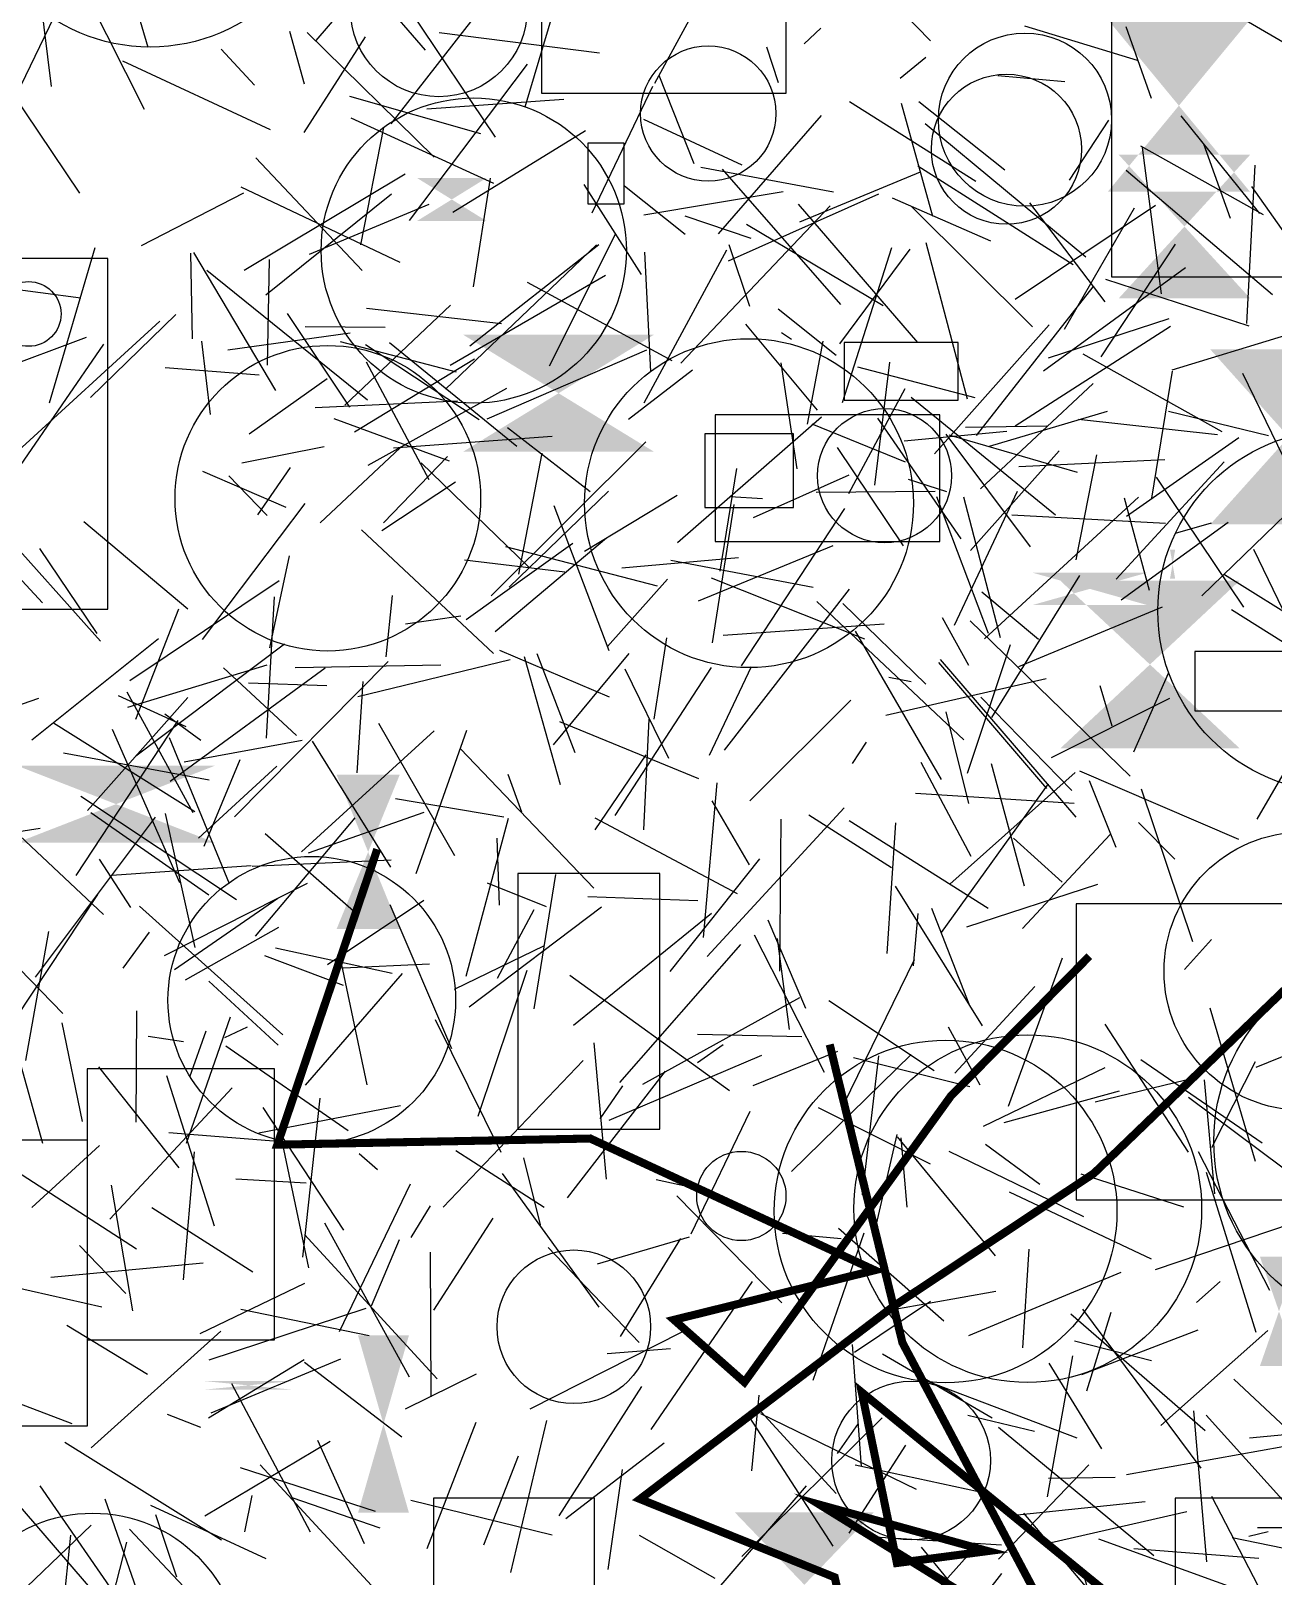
# Model space of a CAD drawing. Extents: x 39652501 to 39653363, y 39457785 to 39458687.
# Drawn here: x 39652665.5 to 39652742.4, y 39458068 to 39458163.8 of the extents above; entities that cross this region are included whole.
import ezdxf

# ---------------------------------------------------------------- set-up
doc = ezdxf.new("R2010")
doc.units = 0
doc.layers.get('0').update_dxf_attribs({"linetype": 'CONTINUOUS'})

msp = doc.modelspace()

# ---------------------------------------------------------------- linework, layer by layer
for p, q in [((39652689.9078, 39458162.5842), (39652682.1575, 39458171.5688)), ((39652721.2037, 39458163.1686), (39652713.6393, 39458170.9255)), ((39652665.5121, 39458169.9042), (39652666.7145, 39458160.3326)), ((39652683.1383, 39458163.1973), (39652687.6542, 39458168.4795)), ((39652698.8001, 39458168.2686), (39652696.0611, 39458159.0557)), ((39652668.266, 39458167.296), (39652672.4658, 39458158.9418)), ((39652671.3237, 39458167.4444), (39652672.7062, 39458162.775)), ((39652704.1134, 39458160.5418), (39652707.883, 39458167.4353)), ((39652743.2895, 39458162.9346), (39652736.6257, 39458166.8419)), ((39652662.7596, 39458156.1149), (39652667.5756, 39458166.0698)), ((39652694.4453, 39458166.5887), (39652687.7588, 39458158.0265)), ((39652688.9927, 39458164.9698), (39652694.2228, 39458157.1908)), ((39652681.4859, 39458163.7701), (39652682.3984, 39458160.5006)), ((39652713.3734, 39458162.9756), (39652714.4206, 39458163.9537)), ((39652727.0234, 39458164.1091), (39652734.0071, 39458161.9713)), ((39652733.3094, 39458164.0647), (39652734.8925, 39458159.6225)), ((39652682.389, 39458157.4784), (39652686.1825, 39458163.4178)), ((39652690.4489, 39458155.9613), (39652682.5721, 39458163.6817)), ((39652700.701, 39458162.4058), (39652690.7636, 39458163.6741)), ((39652711.0367, 39458162.8002), (39652711.7743, 39458160.5821)), ((39652680.3036, 39458157.6631), (39652671.1529, 39458161.9001)), ((39652677.2449, 39458162.6589), (39652679.3083, 39458160.4241)), ((39652719.3196, 39458160.858), (39652720.9283, 39458162.167)), ((39652663.3296, 39458161.3469), (39652668.4642, 39458153.722)), ((39652696.2111, 39458161.7157), (39652688.8869, 39458152.0358)), ((39652704.3705, 39458161.0407), (39652706.5333, 39458155.5668)), ((39652729.5352, 39458160.6368), (39652725.3784, 39458160.9896)), ((39652700.2333, 39458152.5045), (39652703.9951, 39458160.3521)), ((39652685.1953, 39458159.747), (39652693.3186, 39458157.4308)), ((39652698.4757, 39458159.5375), (39652689.9868, 39458158.9294)), ((39652716.1778, 39458159.4106), (39652724.0162, 39458154.4623)), ((39652719.3927, 39458159.3076), (39652721.3352, 39458152.3048)), ((39652725.8041, 39458155.1486), (39652720.4746, 39458159.3965)), ((39652694.1458, 39458154.3248), (39652685.3085, 39458158.3802)), ((39652703.4107, 39458158.321), (39652709.5063, 39458155.4829)), ((39652714.4226, 39458158.5437), (39652708.0439, 39458151.2138)), ((39652730.8323, 39458149.7666), (39652720.8774, 39458158.0173)), ((39652732.2425, 39458158.2511), (39652729.8036, 39458154.5399)), ((39652736.7281, 39458158.5271), (39652741.5912, 39458152.4658)), ((39652685.8994, 39458150.531), (39652687.3328, 39458157.7969)), ((39652691.6096, 39458152.557), (39652699.8339, 39458157.6192)), ((39652741.8447, 39458152.3778), (39652734.2424, 39458156.6369)), ((39652734.3163, 39458156.5488), (39652735.5099, 39458147.4857)), ((39652739.7939, 39458152.1545), (39652738.1573, 39458156.7678)), ((39652685.9792, 39458148.9356), (39652679.4028, 39458155.9223)), ((39652706.9783, 39458155.3325), (39652715.1891, 39458153.8163)), ((39652715.6463, 39458146.8353), (39652708.3085, 39458155.215)), ((39652720.426, 39458155.4244), (39652730.0588, 39458149.3142)), ((39652733.3431, 39458155.1591), (39652742.4133, 39458147.4432)), ((39652740.8215, 39458145.6522), (39652741.3348, 39458155.466)), ((39652678.6608, 39458148.9591), (39652688.6546, 39458154.9214)), ((39652693.9233, 39458154.658), (39652692.859, 39458147.9142)), ((39652699.7306, 39458154.2645), (39652703.2741, 39458148.6779)), ((39652702.2375, 39458154.1905), (39652706.0103, 39458151.1792)), ((39652720.5644, 39458155.0323), (39652713.0928, 39458151.9256)), ((39652678.6358, 39458153.7322), (39652672.2869, 39458150.4582)), ((39652688.3467, 39458149.4373), (39652678.4755, 39458154.1021)), ((39652680.0195, 39458147.4225), (39652687.8003, 39458153.6831)), ((39652712.0772, 39458153.8196), (39652703.4504, 39458152.3669)), ((39652717.9936, 39458153.6725), (39652708.6738, 39458149.5158)), ((39652724.9376, 39458150.7437), (39652718.8435, 39458153.4134)), ((39652741.1017, 39458154.1468), (39652747.6567, 39458144.8088)), ((39652690.1202, 39458153.017), (39652682.6902, 39458149.9271)), ((39652705.7431, 39458143.2003), (39652714.9879, 39458152.9403)), ((39652705.981, 39458152.3315), (39652710.0728, 39458150.9366)), ((39652713.0033, 39458153.0433), (39652720.3935, 39458144.4618)), ((39652720.004, 39458152.9251), (39652727.5246, 39458145.4419)), ((39652735.1468, 39458152.956), (39652726.4581, 39458147.1371)), ((39652727.3407, 39458153.1341), (39652732.0028, 39458146.9857)), ((39652729.5116, 39458145.2919), (39652733.8542, 39458152.8223)), ((39652718.2767, 39458146.7344), (39652709.8086, 39458151.7871)), ((39652669.4133, 39458150.3396), (39652666.5823, 39458140.7188)), ((39652700.5034, 39458150.525), (39652691.144, 39458141.5703)), ((39652692.653, 39458144.2658), (39652700.6548, 39458150.5512)), ((39652701.656, 39458151.1614), (39652697.5673, 39458143.0054)), ((39652708.7177, 39458150.5473), (39652709.9801, 39458146.7299)), ((39652715.7626, 39458140.7442), (39652718.8131, 39458150.3589)), ((39652720.9119, 39458150.6762), (39652723.4816, 39458140.9771)), ((39652731.7868, 39458143.5746), (39652736.3916, 39458150.5608)), ((39652675.3436, 39458150.0109), (39652675.4465, 39458144.6982)), ((39652675.5382, 39458150.0409), (39652680.6145, 39458141.5033)), ((39652680.2223, 39458149.6125), (39652680.0883, 39458143.0748)), ((39652708.5572, 39458150.2011), (39652703.4417, 39458140.7183)), ((39652703.4799, 39458150.0638), (39652703.8574, 39458142.6792)), ((39652719.9271, 39458150.2492), (39652715.5743, 39458144.3963)), ((39652686.3199, 39458140.904), (39652676.3597, 39458148.9357)), ((39652691.4385, 39458143.0687), (39652701.064, 39458148.6448)), ((39652737.0112, 39458149.1086), (39652728.2135, 39458142.7034)), ((39652668.5529, 39458147.2218), (39652663.5558, 39458147.8852)), ((39652705.1904, 39458143.345), (39652696.2248, 39458148.1881)), ((39652724.059, 39458138.7123), (39652731.293, 39458147.9192)), ((39652740.9522, 39458145.4886), (39652732.0763, 39458148.3795)), ((39652684.9189, 39458140.5968), (39652691.4643, 39458146.7938)), ((39652694.6264, 39458145.6256), (39652686.2437, 39458146.5701)), ((39652711.7581, 39458146.5592), (39652715.3511, 39458143.6799)), ((39652664.4153, 39458137.5372), (39652673.4465, 39458145.7986)), ((39652669.1436, 39458141.0658), (39652674.4415, 39458146.2041)), ((39652685.2184, 39458140.4591), (39652681.3516, 39458146.2718)), ((39652714.2131, 39458140.2764), (39652709.7611, 39458145.6157)), ((39652721.4545, 39458137.5771), (39652728.559, 39458145.571)), ((39652728.5143, 39458143.531), (39652735.9942, 39458145.9594)), ((39652661.0808, 39458141.8935), (39652668.9069, 39458144.7931)), ((39652685.2462, 39458145.0566), (39652677.6582, 39458144.0001)), ((39652682.4519, 39458145.4539), (39652687.4164, 39458145.431)), ((39652712.5862, 39458144.6655), (39652711.9818, 39458145.0728)), ((39652726.452, 39458139.3097), (39652736.0733, 39458145.4847)), ((39652743.202, 39458144.9158), (39652736.1623, 39458142.7493)), ((39652669.9511, 39458144.3592), (39652664.7936, 39458136.8462)), ((39652676.028, 39458144.5584), (39652676.5554, 39458140.0067)), ((39652691.8369, 39458142.6246), (39652684.6369, 39458144.518)), ((39652693.2355, 39458139.6703), (39652686.1895, 39458144.3341)), ((39652687.6844, 39458144.4667), (39652695.5641, 39458138.0423)), ((39652693.7416, 39458139.7481), (39652703.6265, 39458144.0274)), ((39652714.5283, 39458144.5506), (39652713.5733, 39458139.4117)), ((39652739.2917, 39458138.9407), (39652730.6754, 39458143.7467)), ((39652679.6105, 39458142.4449), (39652673.7648, 39458142.8975)), ((39652685.512, 39458138.9425), (39652692.949, 39458143.4554)), ((39652686.2296, 39458143.2785), (39652690.1086, 39458135.982)), ((39652706.4597, 39458142.7593), (39652702.4927, 39458139.6894)), ((39652712.9399, 39458136.6358), (39652711.9498, 39458143.2065)), ((39652723.9754, 39458141.042), (39652716.7049, 39458142.9533)), ((39652718.665, 39458143.2573), (39652717.7463, 39458135.6367)), ((39652734.9301, 39458134.8254), (39652736.1975, 39458142.6961)), ((39652678.9737, 39458138.8103), (39652683.8173, 39458142.2402)), ((39652731.2889, 39458141.9364), (39652724.3056, 39458135.4036)), ((39652744.8779, 39458133.6444), (39652740.5601, 39458142.5422)), ((39652683.069, 39458140.4502), (39652691.8956, 39458140.8625)), ((39652694.9331, 39458141.6307), (39652686.3398, 39458136.8404)), ((39652716.1427, 39458135.1071), (39652719.6309, 39458141.622)), ((39652728.955, 39458133.7692), (39652720.01, 39458141.0613)), ((39652714.449, 39458139.8534), (39652705.5366, 39458132.0571)), ((39652717.9234, 39458139.7903), (39652723.0797, 39458132.3065)), ((39652724.8741, 39458138.0567), (39652732.1688, 39458140.2086)), ((39652735.9538, 39458140.219), (39652742.1636, 39458138.7053)), ((39652684.222, 39458139.7547), (39652691.3774, 39458137.1359)), ((39652700.1161, 39458135.216), (39652694.9913, 39458139.1784)), ((39652713.8603, 39458139.4413), (39652719.6284, 39458137.0743)), ((39652725.9473, 39458138.9566), (39652719.5807, 39458138.3565)), ((39652728.4196, 39458139.2907), (39652723.3725, 39458139.2092)), ((39652738.9874, 39458138.7561), (39652730.3843, 39458139.7012)), ((39652683.6338, 39458138.0108), (39652678.5277, 39458136.9912)), ((39652683.3728, 39458133.2856), (39652688.3341, 39458137.9519)), ((39652687.9329, 39458137.9366), (39652697.7545, 39458138.6649)), ((39652693.981, 39458128.7612), (39652703.5549, 39458138.3197)), ((39652719.5364, 39458131.8622), (39652715.4494, 39458137.9684)), ((39652722.1495, 39458138.7862), (39652727.3869, 39458131.8087)), ((39652730.3243, 39458136.4141), (39652722.3621, 39458138.7186)), ((39652733.345, 39458133.709), (39652740.3152, 39458138.5773)), ((39652687.3013, 39458133.2923), (39652691.2695, 39458137.4132)), ((39652689.6391, 39458137.0046), (39652696.3142, 39458130.5455)), ((39652697.1295, 39458137.6047), (39652695.6678, 39458130.1131)), ((39652729.1809, 39458137.7541), (39652723.6881, 39458131.5801)), ((39652735.7293, 39458137.1989), (39652726.6861, 39458136.7685)), ((39652731.4874, 39458137.5115), (39652730.2228, 39458130.9987)), ((39652739.4118, 39458137.0759), (39652732.7233, 39458129.7984)), ((39652681.2638, 39458134.2475), (39652676.1123, 39458136.4856)), ((39652680.1041, 39458133.7478), (39652677.7112, 39458136.2078)), ((39652681.5171, 39458136.7209), (39652679.5008, 39458133.7935)), ((39652709.18, 39458136.655), (39652708.1602, 39458130.3096)), ((39652716.1562, 39458136.2575), (39652710.2132, 39458133.6142)), ((39652719.8199, 39458135.9938), (39652722.2057, 39458135.2462)), ((39652740.6278, 39458128.0764), (39652735.208, 39458136.1354)), ((39652738.0137, 39458128.777), (39652746.1787, 39458136.6859)), ((39652669.7617, 39458125.9573), (39652661.4997, 39458135.2112)), ((39652687.2129, 39458132.8194), (39652691.7648, 39458135.8461)), ((39652695.095, 39458129.2998), (39652701.2594, 39458135.2489)), ((39652721.4992, 39458135.2414), (39652714.1135, 39458135.176)), ((39652726.5707, 39458135.24), (39652722.6643, 39458126.9375)), ((39652666.1647, 39458128.3441), (39652660.3349, 39458134.6348)), ((39652676.0924, 39458126.0576), (39652682.4522, 39458134.5009)), ((39652697.8543, 39458134.3631), (39652701.2673, 39458125.3815)), ((39652705.5134, 39458134.9891), (39652699.7665, 39458131.5136)), ((39652707.704, 39458125.8638), (39652709.0358, 39458134.4414)), ((39652710.8002, 39458134.7912), (39652708.7891, 39458134.8984)), ((39652709.4842, 39458124.4379), (39652715.8883, 39458134.1868)), ((39652721.5852, 39458134.9331), (39652724.788, 39458126.4509)), ((39652725.5402, 39458126.1708), (39652723.2664, 39458134.8902)), ((39652724.5535, 39458126.111), (39652734.1001, 39458134.8891)), ((39652733.2027, 39458134.8355), (39652734.763, 39458129.1255)), ((39652668.7293, 39458133.3774), (39652675.1747, 39458127.9624)), ((39652735.776, 39458133.2559), (39652726.2433, 39458133.7768)), ((39652733.0345, 39458128.5169), (39652739.6506, 39458133.3319)), ((39652736.383, 39458132.6602), (39652738.6251, 39458133.2857)), ((39652694.1295, 39458125.2013), (39652685.9427, 39458132.8706)), ((39652701.1181, 39458132.3385), (39652694.23, 39458126.5414)), ((39652665.9783, 39458131.7144), (39652669.543, 39458126.4331)), ((39652680.2574, 39458125.5495), (39652681.4777, 39458131.2588)), ((39652699.0419, 39458132.0193), (39652692.4373, 39458127.2867)), ((39652694.874, 39458131.8381), (39652704.2668, 39458129.3816)), ((39652715.1531, 39458131.8775), (39652706.8071, 39458128.4401)), ((39652741.2194, 39458131.6582), (39652744.7736, 39458124.2991)), ((39652698.5512, 39458130.2444), (39652692.329, 39458130.9722)), ((39652702.0693, 39458130.5096), (39652709.3097, 39458131.15)), ((39652705.1058, 39458130.9763), (39652713.9315, 39458129.31)), ((39652671.5861, 39458123.5277), (39652680.8483, 39458129.7232)), ((39652704.9107, 39458129.798), (39652701.1924, 39458125.633)), ((39652707.605, 39458129.8906), (39652717.119, 39458126.0967)), ((39652725.0077, 39458121.2202), (39652730.467, 39458130.0338)), ((39652746.7321, 39458125.5238), (39652739.4239, 39458130.0681)), ((39652680.5395, 39458128.7162), (39652680.0335, 39458119.9545)), ((39652687.8444, 39458128.7825), (39652687.4558, 39458124.98)), ((39652716.1672, 39458129.1856), (39652708.4275, 39458119.2133)), ((39652714.1583, 39458128.4175), (39652723.2647, 39458119.8356)), ((39652715.7823, 39458128.2997), (39652720.9243, 39458123.2986)), ((39652724.3824, 39458129.0244), (39652727.8932, 39458126.083)), ((39652674.602, 39458127.9414), (39652671.9353, 39458121.1155)), ((39652688.6653, 39458127.0255), (39652692.1087, 39458127.5302)), ((39652723.5817, 39458124.4459), (39652721.9477, 39458127.4118)), ((39652735.5563, 39458128.0777), (39652726.6572, 39458124.3738)), ((39652739.8689, 39458127.9138), (39652749.2099, 39458122.0229)), ((39652708.351, 39458126.3307), (39652718.337, 39458127.0383)), ((39652716.5445, 39458126.5795), (39652721.8694, 39458117.3797)), ((39652723.6581, 39458127.2136), (39652733.5833, 39458117.6024)), ((39652673.3519, 39458126.0957), (39652665.5142, 39458119.8335)), ((39652681.1653, 39458125.7809), (39652671.9473, 39458118.8276)), ((39652704.8453, 39458126.1593), (39652704.0527, 39458121.1257)), ((39652723.4933, 39458117.7721), (39652726.1616, 39458125.7606)), ((39652680.0748, 39458124.465), (39652671.435, 39458121.847)), ((39652687.5931, 39458124.7019), (39652678.0701, 39458115.0756)), ((39652681.8353, 39458124.3222), (39652690.8697, 39458124.5011)), ((39652695.1575, 39458124.8081), (39652685.7164, 39458122.5079)), ((39652694.4986, 39458125.3958), (39652701.2899, 39458122.5177)), ((39652698.2695, 39458117.0646), (39652696.0376, 39458124.9969)), ((39652696.8113, 39458125.2001), (39652699.1729, 39458119.0689)), ((39652697.8475, 39458119.526), (39652702.5287, 39458125.1919)), ((39652728.4138, 39458116.8289), (39652721.7256, 39458124.6287)), ((39652721.8135, 39458124.8172), (39652730.2206, 39458115.0599)), ((39652683.6991, 39458124.2871), (39652674.0792, 39458117.2629)), ((39652681.9093, 39458120.1078), (39652677.3936, 39458124.3154)), ((39652707.6146, 39458124.3343), (39652701.6454, 39458115.1474)), ((39652704.9818, 39458118.6934), (39652702.2899, 39458124.2159)), ((39652707.5132, 39458118.8987), (39652710.1043, 39458124.3927)), ((39652728.3783, 39458123.6214), (39652718.4331, 39458121.354)), ((39652718.6179, 39458123.7289), (39652720.0046, 39458123.4535)), ((39652735.935, 39458123.9561), (39652733.787, 39458119.0886)), ((39652741.4564, 39458114.9294), (39652746.8467, 39458124.2319)), ((39652670.8637, 39458122.5899), (39652675.0537, 39458120.6796)), ((39652675.5123, 39458115.3122), (39652671.4157, 39458122.7914)), ((39652683.7957, 39458123.1996), (39652678.9348, 39458123.366)), ((39652685.6682, 39458117.7918), (39652686.0411, 39458123.4684)), ((39652731.7051, 39458123.2141), (39652732.4491, 39458120.7122)), ((39652659.3116, 39458120.1253), (39652665.9368, 39458122.4281)), ((39652675.1826, 39458122.4729), (39652668.9547, 39458115.4613)), ((39652710.0086, 39458116.067), (39652716.2611, 39458122.3051)), ((39652729.973, 39458116.7011), (39652724.3292, 39458122.4899)), ((39652728.7089, 39458118.7575), (39652736.0363, 39458122.4279)), ((39652675.6223, 39458115.375), (39652666.8535, 39458120.8868)), ((39652668.2597, 39458111.4415), (39652674.584, 39458121.0518)), ((39652675.9953, 39458119.7959), (39652673.744, 39458121.4417)), ((39652691.7341, 39458112.6611), (39652687.0256, 39458120.8615)), ((39652706.8457, 39458117.4181), (39652698.2431, 39458120.9608)), ((39652703.44, 39458114.2766), (39652703.7615, 39458121.12)), ((39652723.5875, 39458115.9034), (39652722.1871, 39458121.5716)), ((39652670.498, 39458120.5127), (39652674.6535, 39458111.0011)), ((39652677.7625, 39458110.927), (39652674.0475, 39458119.9657)), ((39652674.9437, 39458118.486), (39652682.2654, 39458119.8221)), ((39652690.4532, 39458120.4105), (39652682.2285, 39458112.906)), ((39652687.7507, 39458111.957), (39652682.9005, 39458119.7716)), ((39652689.3372, 39458111.5578), (39652692.4708, 39458120.4388)), ((39652717.2299, 39458119.7032), (39652716.3516, 39458118.3815)), ((39652667.4797, 39458119.0382), (39652676.5053, 39458117.3671)), ((39652692.0695, 39458119.2809), (39652700.3393, 39458110.6543)), ((39652700.427, 39458114.2728), (39652703.5883, 39458118.9254)), ((39652675.8386, 39458113.7547), (39652680.6985, 39458118.2034)), ((39652678.4041, 39458118.6045), (39652676.1678, 39458113.241)), ((39652723.7216, 39458112.6169), (39652720.6194, 39458118.4369)), ((39652722.4124, 39458110.8999), (39652730.1757, 39458117.8308)), ((39652727.0364, 39458110.7839), (39652724.9974, 39458118.368)), ((39652730.4406, 39458117.9213), (39652740.3036, 39458113.6941)), ((39652695.8823, 39458115.3656), (39652695.0344, 39458117.6922)), ((39652707.9573, 39458117.1756), (39652707.1176, 39458107.5978)), ((39652728.5032, 39458117.1183), (39652721.8597, 39458107.9059)), ((39652731.0476, 39458117.3256), (39652732.6853, 39458113.203)), ((39652678.2028, 39458109.9383), (39652668.5426, 39458116.3304)), ((39652694.7735, 39458115.0574), (39652688.0486, 39458116.1856)), ((39652707.6579, 39458116.0732), (39652709.974, 39458112.103)), ((39652730.12, 39458115.897), (39652720.2853, 39458116.5092)), ((39652737.4571, 39458107.333), (39652734.2841, 39458116.7903)), ((39652663.3699, 39458115.1913), (39652669.959, 39458109.0256)), ((39652665.7408, 39458105.1291), (39652673.1846, 39458115.0561)), ((39652676.487, 39458110.2257), (39652669.1751, 39458115.3149)), ((39652673.7657, 39458115.2734), (39652675.6217, 39458106.9677)), ((39652685.5269, 39458115.0141), (39652679.3496, 39458107.6762)), ((39652689.8044, 39458115.3501), (39652682.6431, 39458112.8216)), ((39652692.429, 39458105.1891), (39652695.0593, 39458114.9814)), ((39652709.2401, 39458110.2992), (39652700.4299, 39458114.9905)), ((39652715.8616, 39458115.6346), (39652707.3728, 39458106.4176)), ((39652711.8691, 39458105.513), (39652711.9605, 39458114.93)), ((39652713.669, 39458115.2057), (39652718.794, 39458111.9349)), ((39652660.2815, 39458113.4765), (39652666.036, 39458114.3674)), ((39652685.773, 39458108.943), (39652679.9662, 39458114.0235)), ((39652724.7905, 39458109.3822), (39652716.1732, 39458114.8219)), ((39652719.0418, 39458114.6995), (39652718.4911, 39458106.5946)), ((39652726.9138, 39458108.1469), (39652732.3505, 39458113.9737)), ((39652734.0938, 39458114.7164), (39652736.3461, 39458112.4474)), ((39652694.4904, 39458109.5939), (39652694.3507, 39458113.746)), ((39652726.352, 39458113.7561), (39652729.3758, 39458111.0258)), ((39652669.6766, 39458112.4402), (39652671.6354, 39458109.4612)), ((39652670.474, 39458111.4603), (39652679.0961, 39458112.0628)), ((39652679.1659, 39458112.0154), (39652687.773, 39458112.3997)), ((39652705.064, 39458105.4775), (39652710.627, 39458112.4652)), ((39652697.961, 39458111.5053), (39652696.632, 39458103.1717)), ((39652669.5776, 39458110.2661), (39652663.4371, 39458101.0323)), ((39652682.5807, 39458110.9327), (39652673.7225, 39458106.4531)), ((39652697.413, 39458109.4919), (39652693.7603, 39458110.9533)), ((39652706.7812, 39458109.8754), (39652699.9641, 39458110.1132)), ((39652724.4324, 39458102.1158), (39652719.0403, 39458110.7739)), ((39652731.5489, 39458110.8803), (39652723.4369, 39458108.2447)), ((39652660.9385, 39458109.5354), (39652667.4346, 39458102.8868)), ((39652681.0648, 39458101.5592), (39652672.1913, 39458109.5306)), ((39652680.7673, 39458110.0109), (39652674.3572, 39458105.5906)), ((39652689.8005, 39458109.8836), (39652683.8435, 39458105.8969)), ((39652691.537, 39458100.6884), (39652687.7207, 39458109.6128)), ((39652692.6078, 39458103.2874), (39652700.815, 39458109.5022)), ((39652694.3712, 39458105.0742), (39652696.6508, 39458109.3203)), ((39652723.5942, 39458103.4568), (39652721.287, 39458109.391)), ((39652680.7962, 39458108.224), (39652675.0119, 39458104.9449)), ((39652699.0813, 39458102.1695), (39652707.6344, 39458109.0989)), ((39652713.4786, 39458103.1882), (39652711.1521, 39458108.6738)), ((39652720.4154, 39458109.0772), (39652720.1382, 39458105.8465)), ((39652666.5507, 39458107.9636), (39652665.1105, 39458099.9735)), ((39652671.1665, 39458105.6875), (39652672.8123, 39458107.9242)), ((39652714.6422, 39458099.2331), (39652710.3024, 39458107.7417)), ((39652712.479, 39458101.8862), (39652711.7183, 39458107.5356)), ((39652738.6318, 39458107.4676), (39652736.9555, 39458105.6088)), ((39652684.8281, 39458104.6179), (39652679.9532, 39458106.4634)), ((39652687.8502, 39458105.358), (39652680.6195, 39458106.9378)), ((39652686.2954, 39458098.4589), (39652684.5673, 39458106.688)), ((39652691.6995, 39458104.388), (39652697.287, 39458107.0951)), ((39652709.4318, 39458107.1594), (39652701.9405, 39458098.6147)), ((39652729.365, 39458106.3189), (39652726.0112, 39458097.1195)), ((39652688.4606, 39458105.36), (39652682.4609, 39458098.449)), ((39652684.7964, 39458105.7154), (39652690.1536, 39458105.9619)), ((39652693.1692, 39458096.5298), (39652696.2186, 39458105.5782)), ((39652715.8279, 39458097.2565), (39652720.2133, 39458106.2266)), ((39652680.776, 39458100.9177), (39652676.4851, 39458104.8808)), ((39652698.8573, 39458105.2585), (39652708.7532, 39458098.1013)), ((39652722.7204, 39458099.1886), (39652727.6783, 39458104.5652)), ((39652663.5507, 39458104.2413), (39652666.1796, 39458094.8487)), ((39652703.3732, 39458098.5116), (39652713.1145, 39458103.8793)), ((39652714.9046, 39458103.6829), (39652721.4403, 39458099.3462)), ((39652671.9985, 39458103.0594), (39652671.9611, 39458096.1576)), ((39652675.0869, 39458094.8529), (39652677.8337, 39458102.6812)), ((39652690.508, 39458102.5054), (39652694.5737, 39458094.2821)), ((39652738.5241, 39458103.2253), (39652741.3225, 39458093.7382)), ((39652667.3725, 39458102.3025), (39652668.6241, 39458096.1833)), ((39652676.3038, 39458101.792), (39652675.2798, 39458098.9471)), ((39652678.8545, 39458102.0462), (39652677.4536, 39458101.3769)), ((39652706.7596, 39458101.6043), (39652713.2367, 39458101.4671)), ((39652722.3028, 39458102.0641), (39652724.2585, 39458098.4726)), ((39652737.1942, 39458094.2938), (39652732.0374, 39458102.2129)), ((39652747.6794, 39458102.1062), (39652741.3721, 39458099.5333)), ((39652672.7276, 39458101.472), (39652674.9061, 39458101.1553)), ((39652677.5424, 39458100.88), (39652685.1214, 39458095.6403)), ((39652700.3338, 39458101.0759), (39652701.1167, 39458092.6226)), ((39652708.3605, 39458100.9317), (39652706.7625, 39458099.8198)), ((39652710.2244, 39458098.4163), (39652715.4594, 39458100.5479)), ((39652669.653, 39458099.5755), (39652674.6238, 39458093.3275)), ((39652699.6772, 39458099.9645), (39652691.0077, 39458090.8908)), ((39652710.7406, 39458100.287), (39652701.2753, 39458096.248)), ((39652712.603, 39458093.0863), (39652720.0027, 39458100.3436)), ((39652716.4296, 39458100.1509), (39652723.6453, 39458098.3634)), ((39652717.994, 39458100.2535), (39652716.9675, 39458091.6472)), ((39652734.2356, 39458100.0399), (39652741.7642, 39458094.8591)), ((39652741.3208, 39458099.8887), (39652738.6256, 39458094.5489)), ((39652676.8282, 39458089.7006), (39652673.8837, 39458099.015)), ((39652698.7088, 39458091.456), (39652704.7771, 39458099.3148)), ((39652732.0045, 39458099.5132), (39652724.4666, 39458095.8704)), ((39652737.709, 39458098.9202), (39652731.4216, 39458097.3815)), ((39652738.8312, 39458091.6976), (39652738.1956, 39458098.7626)), ((39652670.3519, 39458090.1291), (39652677.9194, 39458098.2711)), ((39652702.114, 39458098.4099), (39652700.7129, 39458096.3511)), ((39652725.769, 39458096.1204), (39652732.9129, 39458098.085)), ((39652737.2024, 39458097.694), (39652746.4135, 39458090.8163)), ((39652679.5706, 39458095.4961), (39652688.3622, 39458097.1869)), ((39652684.8555, 39458089.4645), (39652679.8442, 39458097.0673)), ((39652683.3516, 39458097.639), (39652682.2829, 39458087.7906)), ((39652706.3698, 39458089.2345), (39652710.0228, 39458096.8335)), ((39652714.238, 39458097.0581), (39652721.1834, 39458093.5572)), ((39652673.9925, 39458095.5115), (39652682.0596, 39458094.8769)), ((39652682.6859, 39458087.1101), (39652680.8867, 39458095.6612)), ((39652717.7268, 39458089.2806), (39652719.1442, 39458095.3911)), ((39652719.1437, 39458095.2399), (39652725.2208, 39458087.8678)), ((39652719.3777, 39458095.184), (39652719.7373, 39458090.889)), ((39652665.5039, 39458090.8538), (39652669.7039, 39458094.7026)), ((39652674.9105, 39458086.3743), (39652675.6014, 39458094.3011)), ((39652685.7917, 39458094.2017), (39652686.9352, 39458093.2195)), ((39652697.2703, 39458090.8675), (39652691.7925, 39458094.3771)), ((39652695.988, 39458093.9315), (39652697.026, 39458089.7891)), ((39652722.3432, 39458094.3537), (39652730.6986, 39458090.2979)), ((39652727.9774, 39458092.28), (39652724.6225, 39458094.7679)), ((39652737.7979, 39458094.3406), (39652742.2157, 39458085.7363)), ((39652671.998, 39458088.2692), (39652664.5707, 39458093.1006)), ((39652700.6663, 39458084.6833), (39652694.6722, 39458092.9652)), ((39652730.5324, 39458092.9483), (39652736.8855, 39458090.9101)), ((39652738.2982, 39458093.0396), (39652741.363, 39458083.1352)), ((39652670.4316, 39458092.2542), (39652671.7583, 39458084.4471)), ((39652682.5091, 39458092.3651), (39652678.1589, 39458092.6112)), ((39652684.5767, 39458083.1749), (39652688.9792, 39458092.3233)), ((39652707.5315, 39458091.8475), (39652704.1956, 39458092.5653)), ((39652689.0267, 39458089.0033), (39652690.218, 39458090.9578)), ((39652711.9897, 39458084.9539), (39652705.4787, 39458091.5843)), ((39652734.9108, 39458087.6501), (39652726.0986, 39458091.8036)), ((39652679.2068, 39458086.8509), (39652672.9396, 39458090.8444)), ((39652690.4205, 39458084.4865), (39652694.1104, 39458090.1895)), ((39652690.631, 39458080.2472), (39652682.4093, 39458089.1949)), ((39652688.9162, 39458080.3511), (39652683.6713, 39458089.8895)), ((39652706.241, 39458089.031), (39652700.5403, 39458087.3402)), ((39652715.6703, 39458088.9186), (39652712.0257, 39458089.2445)), ((39652713.9304, 39458080.1537), (39652717.1007, 39458089.2907)), ((39652715.5044, 39458089.5821), (39652722.0249, 39458083.8272)), ((39652743.6201, 39458089.8615), (39652735.1322, 39458086.9901)), ((39652668.4577, 39458088.5059), (39652671.342, 39458085.5394)), ((39652686.5684, 39458084.7672), (39652688.298, 39458088.8851)), ((39652690.2667, 39458079.1347), (39652690.2098, 39458088.0984)), ((39652697.5106, 39458088.3781), (39652703.1446, 39458082.4973)), ((39652701.9875, 39458082.8654), (39652705.7286, 39458088.9311)), ((39652727.3036, 39458088.2722), (39652726.9005, 39458082.1698)), ((39652666.6953, 39458086.5355), (39652676.1357, 39458087.4314)), ((39652675.941, 39458083.0418), (39652682.4363, 39458086.1802)), ((39652710.1451, 39458086.278), (39652703.8849, 39458077.0924)), ((39652723.5783, 39458082.9227), (39652733.0301, 39458086.8542)), ((39652739.1648, 39458086.2829), (39652737.6873, 39458084.9668)), ((39652669.8544, 39458084.6785), (39652664.3793, 39458085.9184)), ((39652725.2653, 39458085.6623), (39652718.9993, 39458084.5323)), ((39652676.5014, 39458081.4285), (39652686.2356, 39458084.6133)), ((39652686.4223, 39458082.9074), (39652678.4588, 39458084.5422)), ((39652721.2036, 39458085.0381), (39652716.4923, 39458081.8653)), ((39652729.8961, 39458084.2612), (39652738.2276, 39458077.0404)), ((39652737.9916, 39458074.7115), (39652730.6535, 39458084.562)), ((39652730.9015, 39458079.501), (39652732.4134, 39458084.3721)), ((39652667.6849, 39458083.5642), (39652672.678, 39458080.5292)), ((39652677.2194, 39458083.1924), (39652669.1973, 39458075.9614)), ((39652696.3941, 39458078.377), (39652705.8158, 39458083.1582)), ((39652716.3604, 39458082.3645), (39652716.9118, 39458074.8137)), ((39652734.9113, 39458081.3575), (39652730.1319, 39458082.5745)), ((39652737.7715, 39458083.2669), (39652730.5719, 39458080.4891)), ((39652735.4842, 39458077.3576), (39652742.115, 39458083.2393)), ((39652682.3976, 39458081.4161), (39652676.4701, 39458077.7992)), ((39652676.6354, 39458078.142), (39652684.6679, 39458081.4787)), ((39652705.102, 39458082.1039), (39652701.1614, 39458081.7963)), ((39652718.2401, 39458081.7807), (39652725.0211, 39458077.8262)), ((39652728.4619, 39458072.9252), (39652730.0254, 39458081.6637)), ((39652668.0026, 39458077.4582), (39652660.0136, 39458080.4659)), ((39652682.4048, 39458081.2794), (39652688.4478, 39458076.6419)), ((39652688.6797, 39458078.3856), (39652693.0684, 39458080.5593)), ((39652728.5484, 39458081.2063), (39652731.8088, 39458075.9115)), ((39652677.8923, 39458079.9428), (39652682.752, 39458070.7484)), ((39652703.3025, 39458079.7604), (39652698.1805, 39458071.7475)), ((39652730.3065, 39458076.5618), (39652720.6444, 39458080.2229)), ((39652746.077, 39458074.5303), (39652740.0071, 39458080.2283)), ((39652710.5781, 39458079.2251), (39652710.1207, 39458074.5301)), ((39652720.6115, 39458076.5874), (39652717.5867, 39458078.7792)), ((39652675.978, 39458077.2142), (39652673.9294, 39458078.0368)), ((39652690.0173, 39458069.7263), (39652693.0579, 39458077.5469)), ((39652697.4174, 39458077.6616), (39652695.1856, 39458068.2281)), ((39652718.2218, 39458077.8277), (39652709.5223, 39458069.2329)), ((39652715.1791, 39458069.8731), (39652710.0145, 39458077.8393)), ((39652720.3361, 39458073.3758), (39652710.6939, 39458078.0712)), ((39652710.7199, 39458078.1904), (39652715.3582, 39458073.1269)), ((39652727.6549, 39458076.981), (39652723.5259, 39458077.9776)), ((39652737.4989, 39458078.2644), (39652738.3114, 39458068.8946)), ((39652746.6595, 39458068.6946), (39652738.2855, 39458077.9944)), ((39652715.4347, 39458075.608), (39652716.7457, 39458077.4729)), ((39652725.4263, 39458077.2356), (39652735.0583, 39458069.2811)), ((39652744.2531, 39458076.8681), (39652740.9733, 39458076.5714)), ((39652677.2612, 39458070.246), (39652667.5565, 39458076.2845)), ((39652676.2274, 39458071.7406), (39652684.0056, 39458076.3863)), ((39652683.2093, 39458076.4424), (39652686.1173, 39458070.0358)), ((39652704.691, 39458076.2533), (39652698.6105, 39458071.5736)), ((39652716.1749, 39458070.6692), (39652719.6739, 39458076.1202)), ((39652733.3507, 39458074.3197), (39652743.0462, 39458076.0471)), ((39652669.2906, 39458067.0917), (39652662.2758, 39458075.2305)), ((39652678.4195, 39458074.7416), (39652686.7823, 39458072.0476)), ((39652687.5608, 39458066.3631), (39652679.6532, 39458074.9113)), ((39652693.5162, 39458069.9425), (39652695.6792, 39458075.4717)), ((39652716.5358, 39458074.9045), (39652724.1827, 39458073.2649)), ((39652725.4172, 39458069.0583), (39652731.0274, 39458074.9003)), ((39652701.232, 39458068.4184), (39652702.1145, 39458074.619)), ((39652728.5272, 39458074.0836), (39652732.6525, 39458074.1373)), ((39652672.5069, 39458064.233), (39652666.0265, 39458073.6046)), ((39652672.6636, 39458065.3136), (39652670.0468, 39458072.7756)), ((39652679.1428, 39458073.0155), (39652678.6938, 39458070.7677)), ((39652681.6305, 39458072.8926), (39652687.0706, 39458071.016)), ((39652707.7208, 39458066.8436), (39652713.5189, 39458073.6113)), ((39652738.6241, 39458072.9714), (39652741.4865, 39458067.4397)), ((39652672.8602, 39458072.4173), (39652680.0117, 39458069.102)), ((39652673.175, 39458071.8227), (39652674.484, 39458067.9756)), ((39652697.7533, 39458070.5478), (39652688.9948, 39458072.6909)), ((39652734.509, 39458072.6145), (39652725.9904, 39458071.7261)), ((39652726.9672, 39458071.9146), (39652734.9068, 39458062.5322)), ((39652737.0967, 39458072.0017), (39652728.6825, 39458070.0799)), ((39652669.1979, 39458071.1655), (39652661.7072, 39458064.0184)), ((39652677.9946, 39458064.1119), (39652671.5654, 39458070.9272)), ((39652741.4784, 39458071.0216), (39652749.1241, 39458071.0262)), ((39652667.3595, 39458065.0954), (39652667.9238, 39458070.5581)), ((39652671.3722, 39458070.1217), (39652669.2998, 39458061.9414)), ((39652707.8583, 39458067.8752), (39652703.1798, 39458070.5294)), ((39652717.7475, 39458070.4516), (39652725.6034, 39458069.9568)), ((39652731.6248, 39458070.3339), (39652740.7871, 39458066.9911)), ((39652739.8972, 39458070.4111), (39652743.0163, 39458069.7647)), ((39652742.1292, 39458070.7542), (39652740.9434, 39458070.4635)), ((39652723.5005, 39458069.2689), (39652715.1436, 39458059.947)), ((39652726.0059, 39458063.2694), (39652720.654, 39458069.799)), ((39652741.5664, 39458069.106), (39652733.8014, 39458069.7046)), ((39652725.6166, 39458068.1703), (39652719.3431, 39458060.256)), ((39652730.6684, 39458068.2118), (39652733.2198, 39458058.9095))]:
    msp.add_line(p, q)
at = {"const_width": 0.5}
for points in [[(39652731.0552, 39458106.4365), (39652722.4649, 39458097.7615), (39652709.6758, 39458080.0321), (39652705.3095, 39458083.8982), (39652717.7515, 39458086.9705), (39652700.1227, 39458095.1345), (39652680.7283, 39458094.7535), (39652686.9173, 39458113.0639)], [(39652749.432, 39458110.3956), (39652731.3193, 39458092.9629), (39652718.9181, 39458084.7414), (39652703.2049, 39458072.7876), (39652715.2709, 39458067.9385), (39652718.0242, 39458055.9315), (39652709.9775, 39458059.1757), (39652723.726, 39458060.236)], [(39652733.7623, 39458065.6687), (39652716.9487, 39458079.4043), (39652719.1249, 39458068.8244), (39652724.7603, 39458069.5645), (39652714.3495, 39458072.4349), (39652729.9273, 39458062.7998), (39652719.4697, 39458082.4765), (39652714.9608, 39458100.9627)]]:
    msp.add_lwpolyline(points, dxfattribs=at)
for centre, radius in [((39652672.8415, 39458173.9704), 11.1854), ((39652690.7383, 39458165.1922), 5.4893), ((39652707.4349, 39458158.6639), 4.1935), ((39652727.0605, 39458158.2814), 5.3638), ((39652725.9142, 39458156.4516), 4.6527), ((39652692.903, 39458150.1721), 9.4582), ((39652665.3145, 39458146.2418), 2.0073), ((39652709.9591, 39458134.5126), 10.1938), ((39652683.8534, 39458134.8178), 9.4683), ((39652718.3593, 39458136.2171), 4.1567), ((39652746.5187, 39458127.8335), 11.223), ((39652744.3093, 39458105.5039), 8.6273), ((39652682.8604, 39458103.7069), 8.9108), ((39652750.4213, 39458094.9718), 11.654), ((39652727.232, 39458090.7875), 10.7773), ((39652722.1403, 39458090.6135), 10.62), ((39652709.4842, 39458091.5735), 2.7673), ((39652699.1029, 39458083.467), 4.7606), ((39652720.0069, 39458075.1739), 4.9209), ((39652669.2892, 39458062.7165), 9.1987)]:
    msp.add_circle(centre, radius)
for points in [[(39652732.191, 39458153.8107), (39652741.0123, 39458153.8107), (39652741.0123, 39458164.4937), (39652732.191, 39458164.4937)], [(39652732.875, 39458147.2097), (39652741.0186, 39458147.2097), (39652741.0186, 39458156.1082), (39652732.875, 39458156.1082)], [(39652689.3949, 39458152.0099), (39652693.6787, 39458152.0099), (39652693.6787, 39458154.6612), (39652689.3949, 39458154.6612)], [(39652692.2426, 39458137.7034), (39652704.0675, 39458137.7034), (39652704.0675, 39458144.9539), (39652692.2426, 39458144.9539)], [(39652738.5458, 39458133.1993), (39652748.2658, 39458133.1993), (39652748.2658, 39458144.0453), (39652738.5458, 39458144.0453)], [(39652736.0504, 39458129.8302), (39652736.3724, 39458129.8302), (39652736.3724, 39458131.6377), (39652736.0504, 39458131.6377)], [(39652727.5199, 39458128.1975), (39652734.6447, 39458128.1975), (39652734.6447, 39458130.208), (39652727.5199, 39458130.208)], [(39652729.2612, 39458119.3247), (39652740.3595, 39458119.3247), (39652740.3595, 39458129.7038), (39652729.2612, 39458129.7038)], [(39652664.5835, 39458113.4717), (39652676.8767, 39458113.4717), (39652676.8767, 39458118.247), (39652664.5835, 39458118.247)], [(39652684.3974, 39458108.1115), (39652688.315, 39458108.1115), (39652688.315, 39458117.6894), (39652684.3974, 39458117.6894)], [(39652741.6241, 39458081.0343), (39652743.9882, 39458081.0343), (39652743.9882, 39458087.8056), (39652741.6241, 39458087.8056)], [(39652685.7297, 39458071.938), (39652688.8828, 39458071.938), (39652688.8828, 39458082.928), (39652685.7297, 39458082.928)], [(39652676.2481, 39458079.5752), (39652681.5992, 39458079.5752), (39652681.5992, 39458080.0964), (39652676.2481, 39458080.0964)], [(39652709.0819, 39458062.9878), (39652717.6989, 39458062.9878), (39652717.6989, 39458071.9624), (39652709.0819, 39458071.9624)]]:
    msp.add_solid(points)
for points in [[(39652697.1036, 39458159.9238), (39652712.2588, 39458159.9238), (39652712.2588, 39458180.1754), (39652697.1036, 39458180.1754)], [(39652732.4232, 39458148.5412, 19730366.2), (39652745.2806, 39458148.5412, 19730366.2), (39652745.2806, 39458168.38, 19730366.2), (39652732.4232, 39458168.38, 19730366.2)], [(39652699.9642, 39458153.0602), (39652702.2194, 39458153.0602), (39652702.2194, 39458156.8272), (39652699.9642, 39458156.8272)], [(39652649.2835, 39458127.9542), (39652670.2148, 39458127.9542), (39652670.2148, 39458149.6689), (39652649.2835, 39458149.6689)], [(39652715.8592, 39458140.8969), (39652722.925, 39458140.8969), (39652722.925, 39458144.4788), (39652715.8592, 39458144.4788)], [(39652707.853, 39458132.1335), (39652721.7888, 39458132.1335), (39652721.7888, 39458139.982), (39652707.853, 39458139.982)], [(39652707.2316, 39458134.2427, 19730366.2), (39652712.7079, 39458134.2427, 19730366.2), (39652712.7079, 39458138.8044, 19730366.2), (39652707.2316, 39458138.8044, 19730366.2)], [(39652737.5965, 39458121.6393, 19730366.2), (39652757.0233, 39458121.6393, 19730366.2), (39652757.0233, 39458125.3137, 19730366.2), (39652737.5965, 39458125.3137, 19730366.2)], [(39652695.641, 39458095.7155), (39652704.4394, 39458095.7155), (39652704.4394, 39458111.5589), (39652695.641, 39458111.5589)], [(39652730.2421, 39458091.342, 19730366.2), (39652744.9788, 39458091.342, 19730366.2), (39652744.9788, 39458109.6782, 19730366.2), (39652730.2421, 39458109.6782, 19730366.2)], [(39652668.9494, 39458082.6562), (39652680.542, 39458082.6562), (39652680.542, 39458099.4631), (39652668.9494, 39458099.4631)], [(39652654.3473, 39458077.3344), (39652668.9647, 39458077.3344), (39652668.9647, 39458095.0426), (39652654.3473, 39458095.0426)], [(39652690.3974, 39458066.5694, 19730366.2), (39652700.3883, 39458066.5694, 19730366.2), (39652700.3883, 39458072.8436, 19730366.2), (39652690.3974, 39458072.8436, 19730366.2)], [(39652736.3676, 39458056.2268), (39652756.1493, 39458056.2268), (39652756.1493, 39458072.8466), (39652736.3676, 39458072.8466)]]:
    msp.add_3dface(points)

doc.saveas('drawing.dxf')
